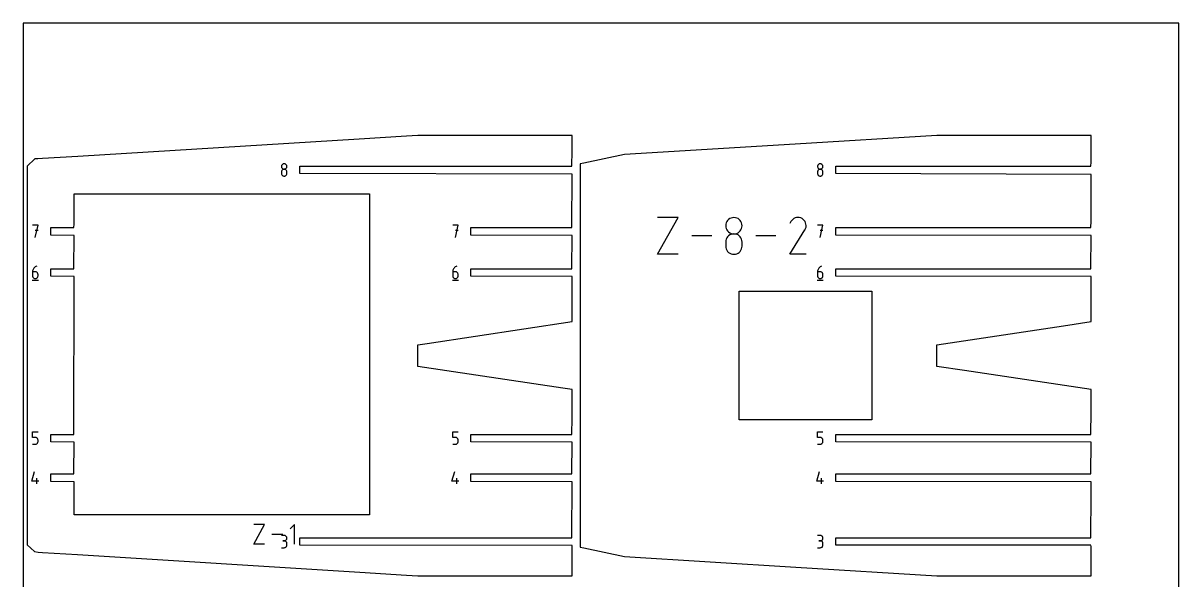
# Model space of a CAD drawing. Extents: x 0 to 450, y 0 to 500.
# Drawn here: x 0 to 450, y 283.2 to 500 of the extents above; entities that cross this region are included whole.
import ezdxf

# ---------------------------------------------------------------- set-up
doc = ezdxf.new("R2010")
doc.units = 0

msp = doc.modelspace()

# ---------------------------------------------------------------- linework, layer by layer
at = {"layer": 'annotation', "color": 1}
for p, q in [((100.612576, 444.36609), (100.595376, 444.17523)), ((100.595376, 444.17523), (100.595376, 444.17523)), ((100.595376, 444.17523), (100.612585, 443.983475)), ((100.612576, 442.232393), (100.595376, 442.040726)), ((100.595376, 442.040726), (100.595376, 441.509734)), ((100.595376, 441.509734), (100.595376, 441.509734)), ((100.595376, 441.509734), (100.612585, 441.318082)), ((100.662153, 444.545918), (100.612576, 444.36609)), ((100.662153, 442.412848), (100.612576, 442.232393)), ((100.612585, 443.983475), (100.662188, 443.802949)), ((100.612585, 441.318082), (100.662188, 441.137833)), ((100.741079, 444.711663), (100.662153, 444.545918)), ((100.741079, 442.579066), (100.662153, 442.412848)), ((100.662188, 443.802949), (100.741146, 443.636679)), ((100.662188, 441.137833), (100.741146, 440.971964)), ((100.846324, 444.860277), (100.741079, 444.711663)), ((100.846324, 442.728017), (100.741079, 442.579066)), ((100.741146, 443.636679), (100.846423, 443.48769)), ((100.974857, 444.988708), (100.846324, 444.860277)), ((100.974857, 442.856676), (100.846324, 442.728017)), ((100.846423, 443.48769), (100.974981, 443.359007)), ((101.123648, 445.093909), (100.974857, 444.988708)), ((101.123648, 442.962014), (100.974857, 442.856676)), ((100.974981, 443.359007), (101.123782, 443.253653)), ((101.289668, 445.172828), (101.123648, 445.093909)), ((101.289668, 443.041003), (101.123648, 442.962014)), ((101.123782, 443.253653), (101.28979, 443.174656)), ((101.469887, 445.222416), (101.289668, 445.172828)), ((101.469887, 443.090617), (101.289668, 443.041003)), ((101.28979, 443.174656), (101.469966, 443.125039)), ((101.661274, 445.239623), (101.469887, 445.222416)), ((101.661274, 443.107828), (101.469887, 443.090617)), ((101.469966, 443.125039), (101.661274, 443.107828)), ((101.852661, 445.222416), (101.661274, 445.239623)), ((101.661274, 445.239623), (101.661274, 445.239623)), ((101.661274, 443.107828), (101.852582, 443.125039)), ((101.852661, 443.090627), (101.661274, 443.107828)), ((101.661274, 443.107828), (101.661274, 443.107828)), ((101.661274, 443.107828), (101.661274, 443.107828)), ((101.852582, 443.125039), (102.032758, 443.174656)), ((102.032879, 445.172828), (101.852661, 445.222416)), ((102.032879, 443.041038), (101.852661, 443.090627)), ((102.032758, 443.174656), (102.198766, 443.253653)), ((102.198899, 445.093909), (102.032879, 445.172828)), ((102.198899, 442.96208), (102.032879, 443.041038)), ((102.198766, 443.253653), (102.347567, 443.359007)), ((102.347691, 444.988708), (102.198899, 445.093909)), ((102.347691, 442.856775), (102.198899, 442.96208)), ((102.347567, 443.359007), (102.476125, 443.48769)), ((102.476224, 444.860277), (102.347691, 444.988708)), ((102.476224, 442.728141), (102.347691, 442.856775)), ((102.476125, 443.48769), (102.581401, 443.636679)), ((102.581468, 444.711663), (102.476224, 444.860277)), ((102.581468, 442.579199), (102.476224, 442.728141)), ((102.581401, 443.636679), (102.66036, 443.802949)), ((102.581401, 440.971964), (102.66036, 441.137833)), ((102.660394, 444.545918), (102.581468, 444.711663)), ((102.660394, 442.41297), (102.581468, 442.579199)), ((102.66036, 443.802949), (102.709962, 443.983475)), ((102.66036, 441.137833), (102.709962, 441.318082)), ((102.709972, 444.36609), (102.660394, 444.545918)), ((102.709972, 442.232472), (102.660394, 442.41297)), ((102.709962, 443.983475), (102.727171, 444.17523)), ((102.709962, 441.318082), (102.727171, 441.509734)), ((102.727171, 444.17523), (102.709972, 444.36609)), ((102.727171, 442.040726), (102.709972, 442.232472)), ((102.727171, 444.17523), (102.727171, 444.17523)), ((102.727171, 441.509734), (102.727171, 442.040726)), ((102.727171, 442.040726), (102.727171, 442.040726)), ((309.312699, 444.36609), (309.295499, 444.175231)), ((309.295499, 444.175231), (309.295499, 444.175231)), ((309.295499, 444.175231), (309.312708, 443.983475)), ((309.312699, 442.232393), (309.295499, 442.040727)), ((309.295499, 442.040727), (309.295499, 441.509735)), ((309.295499, 441.509735), (309.295499, 441.509735)), ((309.295499, 441.509735), (309.312708, 441.318082)), ((309.362276, 444.545918), (309.312699, 444.36609)), ((309.362276, 442.412848), (309.312699, 442.232393)), ((309.312708, 443.983475), (309.362311, 443.80295)), ((309.312708, 441.318082), (309.362311, 441.137833)), ((309.441202, 444.711663), (309.362276, 444.545918)), ((309.441202, 442.579066), (309.362276, 442.412848)), ((309.362311, 443.80295), (309.441269, 443.63668)), ((309.362311, 441.137833), (309.441269, 440.971964)), ((309.546447, 444.860277), (309.441202, 444.711663)), ((309.546447, 442.728018), (309.441202, 442.579066)), ((309.441269, 443.63668), (309.546546, 443.48769)), ((309.67498, 444.988709), (309.546447, 444.860277)), ((309.67498, 442.856676), (309.546447, 442.728018)), ((309.546546, 443.48769), (309.675104, 443.359007)), ((309.823771, 445.093909), (309.67498, 444.988709)), ((309.823771, 442.962014), (309.67498, 442.856676)), ((309.675104, 443.359007), (309.823905, 443.253654)), ((309.989791, 445.172828), (309.823771, 445.093909)), ((309.989791, 443.041003), (309.823771, 442.962014)), ((309.823905, 443.253654), (309.989913, 443.174656)), ((310.17001, 445.222416), (309.989791, 445.172828)), ((310.17001, 443.090617), (309.989791, 443.041003)), ((309.989913, 443.174656), (310.170089, 443.125039)), ((310.361397, 445.239623), (310.17001, 445.222416)), ((310.361397, 443.107828), (310.17001, 443.090617)), ((310.170089, 443.125039), (310.361397, 443.107828)), ((310.552784, 445.222416), (310.361397, 445.239623)), ((310.361397, 445.239623), (310.361397, 445.239623)), ((310.361397, 443.107828), (310.552705, 443.125039)), ((310.552784, 443.090627), (310.361397, 443.107828)), ((310.361397, 443.107828), (310.361397, 443.107828)), ((310.361397, 443.107828), (310.361397, 443.107828)), ((310.552705, 443.125039), (310.732881, 443.174656)), ((310.733002, 445.172828), (310.552784, 445.222416)), ((310.733002, 443.041038), (310.552784, 443.090627)), ((310.732881, 443.174656), (310.898889, 443.253654)), ((310.899022, 445.093909), (310.733002, 445.172828)), ((310.899022, 442.962081), (310.733002, 443.041038)), ((310.898889, 443.253654), (311.04769, 443.359007)), ((311.047814, 444.988709), (310.899022, 445.093909)), ((311.047814, 442.856775), (310.899022, 442.962081)), ((311.04769, 443.359007), (311.176248, 443.48769)), ((311.176347, 444.860277), (311.047814, 444.988709)), ((311.176347, 442.728141), (311.047814, 442.856775)), ((311.176248, 443.48769), (311.281524, 443.63668)), ((311.281591, 444.711663), (311.176347, 444.860277)), ((311.281591, 442.5792), (311.176347, 442.728141)), ((311.281524, 443.63668), (311.360483, 443.80295)), ((311.281524, 440.971964), (311.360483, 441.137833)), ((311.360517, 444.545918), (311.281591, 444.711663)), ((311.360517, 442.41297), (311.281591, 442.5792)), ((311.360483, 443.80295), (311.410085, 443.983475)), ((311.360483, 441.137833), (311.410085, 441.318082)), ((311.410095, 444.36609), (311.360517, 444.545918)), ((311.410095, 442.232472), (311.360517, 442.41297)), ((311.410085, 443.983475), (311.427294, 444.175231)), ((311.410085, 441.318082), (311.427294, 441.509735)), ((311.427294, 444.175231), (311.410095, 444.36609)), ((311.427294, 442.040727), (311.410095, 442.232472)), ((311.427294, 444.175231), (311.427294, 444.175231)), ((311.427294, 441.509735), (311.427294, 442.040727)), ((311.427294, 442.040727), (311.427294, 442.040727)), ((100.741146, 440.971964), (100.846423, 440.823449)), ((100.846423, 440.823449), (100.974981, 440.695265)), ((100.974981, 440.695265), (101.123782, 440.590387)), ((101.123782, 440.590387), (101.28979, 440.51179)), ((101.28979, 440.51179), (101.469966, 440.46245)), ((101.469966, 440.46245), (101.661274, 440.445342)), ((101.661274, 440.445342), (101.852582, 440.46245)), ((101.661274, 440.445342), (101.661274, 440.445342)), ((101.852582, 440.46245), (102.032758, 440.51179)), ((102.032758, 440.51179), (102.198766, 440.590387)), ((102.198766, 440.590387), (102.347567, 440.695265)), ((102.347567, 440.695265), (102.476125, 440.823449)), ((102.476125, 440.823449), (102.581401, 440.971964)), ((309.441269, 440.971964), (309.546546, 440.82345)), ((309.546546, 440.82345), (309.675104, 440.695266)), ((309.675104, 440.695266), (309.823905, 440.590387)), ((309.823905, 440.590387), (309.989913, 440.51179)), ((309.989913, 440.51179), (310.170089, 440.46245)), ((310.170089, 440.46245), (310.361397, 440.445342)), ((310.361397, 440.445342), (310.552705, 440.46245)), ((310.361397, 440.445342), (310.361397, 440.445342)), ((310.552705, 440.46245), (310.732881, 440.51179)), ((310.732881, 440.51179), (310.898889, 440.590387)), ((310.898889, 440.590387), (311.04769, 440.695266)), ((311.04769, 440.695266), (311.176248, 440.82345)), ((311.176248, 440.82345), (311.281524, 440.971964)), ((247.043124, 409.988459), (254.995588, 424.310798)), ((254.995588, 424.310798), (247.043124, 424.310798)), ((274.317335, 423.161383), (274.003304, 422.717947)), ((274.700854, 423.544601), (274.317335, 423.161383)), ((275.144822, 423.8585), (274.700854, 423.544601)), ((275.640195, 424.09398), (275.144822, 423.8585)), ((276.177935, 424.241941), (275.640195, 424.09398)), ((276.749, 424.293284), (276.177935, 424.241941)), ((277.320065, 424.241941), (276.749, 424.293284)), ((276.749, 424.293284), (276.749, 424.293284)), ((277.857804, 424.09398), (277.320065, 424.241941)), ((278.353178, 423.8585), (277.857804, 424.09398)), ((278.797145, 423.544601), (278.353178, 423.8585)), ((279.180665, 423.161383), (278.797145, 423.544601)), ((279.494696, 422.717947), (279.180665, 423.161383)), ((299.261568, 423.188202), (298.930127, 422.718213)), ((299.659223, 423.580533), (299.261568, 423.188202)), ((300.110998, 423.892065), (299.659223, 423.580533)), ((300.604798, 424.119656), (300.110998, 423.892065)), ((301.128531, 424.260165), (300.604798, 424.119656)), ((301.670101, 424.310449), (301.128531, 424.260165)), ((302.217415, 424.267367), (301.670101, 424.310449)), ((302.758379, 424.127778), (302.217415, 424.267367)), ((303.280899, 423.888539), (302.758379, 424.127778)), ((303.748237, 423.556684), (303.280899, 423.888539)), ((303.280899, 423.888539), (303.280899, 423.888539)), ((304.138983, 423.158459), (303.748237, 423.556684)), ((304.449661, 422.706071), (304.138983, 423.158459)), ((5.810487, 421.320934), (3.675983, 421.320934)), ((4.743386, 416.520934), (5.810487, 421.320934)), ((5.810487, 419.18342), (4.743386, 419.18342)), ((169.384854, 421.320934), (167.25035, 421.320934)), ((168.317753, 416.520934), (169.384854, 421.320934)), ((169.384854, 419.18342), (168.317753, 419.18342)), ((273.619873, 421.686819), (273.568553, 421.117328)), ((273.568553, 421.117328), (273.568553, 421.117328)), ((273.568553, 421.117328), (273.619902, 420.545163)), ((273.767803, 422.223392), (273.619873, 421.686819)), ((273.619902, 420.545163), (273.767907, 420.006508)), ((274.003304, 422.717947), (273.767803, 422.223392)), ((273.767907, 420.006508), (274.003504, 419.510389)), ((274.003504, 419.510389), (274.317631, 419.065831)), ((274.317631, 419.065831), (274.701224, 418.681862)), ((274.701224, 418.681862), (275.145221, 418.367508)), ((278.352779, 418.367508), (278.796776, 418.681862)), ((278.796776, 418.681862), (279.180369, 419.065831)), ((279.180369, 419.065831), (279.494496, 419.510389)), ((279.494496, 419.510389), (279.730093, 420.006508)), ((279.730197, 422.223392), (279.494696, 422.717947)), ((279.730093, 420.006508), (279.878098, 420.545163)), ((279.878127, 421.686819), (279.730197, 422.223392)), ((279.878098, 420.545163), (279.929447, 421.117328)), ((279.929447, 421.117328), (279.878127, 421.686819)), ((279.929447, 421.117328), (279.929447, 421.117328)), ((298.503493, 409.988342), (304.381167, 419.450643)), ((298.930127, 422.718213), (298.512475, 421.917039)), ((304.381167, 419.450643), (304.388193, 419.459338)), ((304.381167, 419.450643), (304.381167, 419.450643)), ((304.388193, 419.459338), (304.394932, 419.468107)), ((304.394932, 419.468107), (304.401426, 419.477023)), ((304.401426, 419.477023), (304.40772, 419.486161)), ((304.40772, 419.486161), (304.41386, 419.495595)), ((304.41386, 419.495595), (304.419888, 419.505399)), ((304.419888, 419.505399), (304.42585, 419.515646)), ((304.42585, 419.515646), (304.43179, 419.52641)), ((304.43179, 419.52641), (304.437752, 419.537766)), ((304.437752, 419.537766), (304.68044, 420.058838)), ((304.437752, 419.537766), (304.437752, 419.537766)), ((304.676798, 422.211724), (304.449661, 422.706071)), ((304.816918, 421.687622), (304.676798, 422.211724)), ((304.68044, 420.058838), (304.822214, 420.598974)), ((304.866549, 421.14597), (304.816918, 421.687622)), ((304.822214, 420.598974), (304.866549, 421.14597)), ((311.428498, 421.320934), (309.293994, 421.320934)), ((310.361396, 416.520934), (311.428498, 421.320934)), ((311.428498, 419.18342), (310.361396, 419.18342)), ((268.199023, 417.149629), (260.367813, 417.149629)), ((273.619873, 415.320249), (273.568553, 414.748351)), ((273.568553, 414.748351), (273.568553, 413.163966)), ((273.767803, 415.858696), (273.619873, 415.320249)), ((274.003304, 416.354658), (273.767803, 415.858696)), ((274.317335, 416.799103), (274.003304, 416.354658)), ((274.700854, 417.182997), (274.317335, 416.799103)), ((275.144822, 417.497307), (274.700854, 417.182997)), ((275.640195, 417.732997), (275.144822, 417.497307)), ((275.145221, 418.367508), (275.640558, 418.131793)), ((276.177935, 417.881037), (275.640195, 417.732997)), ((275.640558, 418.131793), (276.178172, 417.983745)), ((276.749, 417.93239), (276.177935, 417.881037)), ((276.178172, 417.983745), (276.749, 417.93239)), ((276.749, 417.93239), (277.319828, 417.983745)), ((277.320065, 417.881066), (276.749, 417.93239)), ((276.749, 417.93239), (276.749, 417.93239)), ((276.749, 417.93239), (276.749, 417.93239)), ((277.319828, 417.983745), (277.857442, 418.131793)), ((277.857804, 417.733101), (277.320065, 417.881066)), ((277.857442, 418.131793), (278.352779, 418.367508)), ((278.353178, 417.497506), (277.857804, 417.733101)), ((278.797145, 417.183293), (278.353178, 417.497506)), ((279.180665, 416.799473), (278.797145, 417.183293)), ((279.494696, 416.355058), (279.180665, 416.799473)), ((279.730197, 415.859058), (279.494696, 416.355058)), ((279.878127, 415.320485), (279.730197, 415.859058)), ((279.929447, 414.748351), (279.878127, 415.320485)), ((279.929447, 413.163966), (279.929447, 414.748351)), ((279.929447, 414.748351), (279.929447, 414.748351)), ((293.132882, 417.149629), (285.301671, 417.149629)), ((254.995588, 409.988459), (247.043124, 409.988459)), ((273.568553, 413.163966), (273.568553, 413.163966)), ((273.568553, 413.163966), (273.619902, 412.592109)), ((273.619902, 412.592109), (273.767907, 412.054279)), ((273.767907, 412.054279), (274.003504, 411.559355)), ((274.003504, 411.559355), (274.317631, 411.116214)), ((274.317631, 411.116214), (274.701224, 410.733736)), ((274.701224, 410.733736), (275.145221, 410.420798)), ((275.145221, 410.420798), (275.640558, 410.186279)), ((275.640558, 410.186279), (276.178172, 410.039057)), ((276.178172, 410.039057), (276.749, 409.98801)), ((276.749, 409.98801), (277.319828, 410.039057)), ((276.749, 409.98801), (276.749, 409.98801)), ((277.319828, 410.039057), (277.857442, 410.186279)), ((277.857442, 410.186279), (278.352779, 410.420798)), ((278.352779, 410.420798), (278.796776, 410.733736)), ((278.796776, 410.733736), (279.180369, 411.116214)), ((279.180369, 411.116214), (279.494496, 411.559355)), ((279.494496, 411.559355), (279.730093, 412.054279)), ((279.730093, 412.054279), (279.878098, 412.592109)), ((279.878098, 412.592109), (279.929447, 413.163966)), ((304.864386, 409.988342), (298.503493, 409.988342)), ((4.693038, 405.03562), (4.440865, 404.845454)), ((4.973239, 405.18988), (4.693038, 405.03562)), ((5.278592, 405.304369), (4.973239, 405.18988)), ((5.278592, 405.304369), (5.278592, 405.304369)), ((168.267405, 405.03562), (168.015232, 404.845454)), ((168.547606, 405.18988), (168.267405, 405.03562)), ((168.852959, 405.304369), (168.547606, 405.18988)), ((168.852959, 405.304369), (168.852959, 405.304369)), ((310.311049, 405.03562), (310.058875, 404.845454)), ((310.59125, 405.189881), (310.311049, 405.03562)), ((310.896603, 405.304369), (310.59125, 405.189881)), ((310.896603, 405.304369), (310.896603, 405.304369)), ((3.70109, 403.491297), (3.677488, 403.166855)), ((3.677488, 403.166855), (3.677488, 401.571471)), ((4.743386, 403.166855), (3.677488, 403.166855)), ((3.677488, 401.571471), (3.677488, 401.571471)), ((3.677488, 401.571471), (3.694697, 401.379725)), ((3.694697, 401.379725), (3.7443, 401.199228)), ((3.769978, 403.803022), (3.70109, 403.491297)), ((3.7443, 401.199228), (3.823258, 401.032998)), ((3.881276, 404.098165), (3.769978, 403.803022)), ((3.823258, 401.032998), (3.928535, 400.884056)), ((4.032107, 404.372861), (3.881276, 404.098165)), ((3.928535, 400.884056), (4.057092, 400.755422)), ((4.219596, 404.623246), (4.032107, 404.372861)), ((4.057092, 400.755422), (4.205894, 400.650117)), ((4.205894, 400.650117), (4.371901, 400.571159)), ((4.440865, 404.845454), (4.219596, 404.623246)), ((4.371901, 400.571159), (4.552078, 400.52157)), ((4.552078, 400.52157), (4.743386, 400.504369)), ((4.93509, 403.149747), (4.743386, 403.166855)), ((4.743386, 400.504369), (4.93509, 400.52157)), ((4.743386, 400.504369), (4.743386, 400.504369)), ((5.115477, 403.100407), (4.93509, 403.149747)), ((4.93509, 400.52157), (5.115477, 400.571159)), ((5.281546, 403.02181), (5.115477, 403.100407)), ((5.115477, 400.571159), (5.281546, 400.650117)), ((5.430298, 402.916932), (5.281546, 403.02181)), ((5.281546, 400.650117), (5.430298, 400.755422)), ((5.558732, 402.788748), (5.430298, 402.916932)), ((5.430298, 400.755422), (5.558732, 400.884056)), ((5.663848, 402.640233), (5.558732, 402.788748)), ((5.558732, 400.884056), (5.663848, 401.032998)), ((5.742645, 402.474364), (5.663848, 402.640233)), ((5.663848, 401.032998), (5.742645, 401.199228)), ((5.792123, 402.294115), (5.742645, 402.474364)), ((5.742645, 401.199228), (5.792123, 401.379725)), ((5.809283, 402.102463), (5.792123, 402.294115)), ((5.792123, 401.379725), (5.809283, 401.571471)), ((5.809283, 401.571471), (5.809283, 402.102463)), ((5.809283, 402.102463), (5.809283, 402.102463)), ((167.275457, 403.491297), (167.251855, 403.166855)), ((167.251855, 403.166855), (167.251855, 401.571471)), ((168.317753, 403.166855), (167.251855, 403.166855)), ((167.251855, 401.571471), (167.251855, 401.571471)), ((167.251855, 401.571471), (167.269064, 401.379725)), ((167.269064, 401.379725), (167.318667, 401.199228)), ((167.344345, 403.803022), (167.275457, 403.491297)), ((167.318667, 401.199228), (167.397625, 401.032998)), ((167.455643, 404.098165), (167.344345, 403.803022)), ((167.397625, 401.032998), (167.502902, 400.884056)), ((167.606474, 404.372861), (167.455643, 404.098165)), ((167.502902, 400.884056), (167.63146, 400.755422)), ((167.793963, 404.623246), (167.606474, 404.372861)), ((167.63146, 400.755422), (167.780261, 400.650117)), ((167.780261, 400.650117), (167.946269, 400.571159)), ((168.015232, 404.845454), (167.793963, 404.623246)), ((167.946269, 400.571159), (168.126445, 400.52157)), ((168.126445, 400.52157), (168.317753, 400.504369)), ((168.509457, 403.149747), (168.317753, 403.166855)), ((168.317753, 400.504369), (168.509457, 400.52157)), ((168.317753, 400.504369), (168.317753, 400.504369)), ((168.689844, 403.100407), (168.509457, 403.149747)), ((168.509457, 400.52157), (168.689844, 400.571159)), ((168.855913, 403.02181), (168.689844, 403.100407)), ((168.689844, 400.571159), (168.855913, 400.650117)), ((169.004665, 402.916932), (168.855913, 403.02181)), ((168.855913, 400.650117), (169.004665, 400.755422)), ((169.133099, 402.788748), (169.004665, 402.916932)), ((169.004665, 400.755422), (169.133099, 400.884056)), ((169.238215, 402.640233), (169.133099, 402.788748)), ((169.133099, 400.884056), (169.238215, 401.032998)), ((169.317012, 402.474364), (169.238215, 402.640233)), ((169.238215, 401.032998), (169.317012, 401.199228)), ((169.366491, 402.294115), (169.317012, 402.474364)), ((169.317012, 401.199228), (169.366491, 401.379725)), ((169.38365, 402.102463), (169.366491, 402.294115)), ((169.366491, 401.379725), (169.38365, 401.571471)), ((169.38365, 401.571471), (169.38365, 402.102463)), ((169.38365, 402.102463), (169.38365, 402.102463)), ((309.319101, 403.491297), (309.295499, 403.166855)), ((309.295499, 403.166855), (309.295499, 401.571471)), ((310.361396, 403.166855), (309.295499, 403.166855)), ((309.295499, 401.571471), (309.295499, 401.571471)), ((309.295499, 401.571471), (309.312708, 401.379725)), ((309.312708, 401.379725), (309.362311, 401.199228)), ((309.387989, 403.803022), (309.319101, 403.491297)), ((309.362311, 401.199228), (309.441269, 401.032998)), ((309.499287, 404.098165), (309.387989, 403.803022)), ((309.441269, 401.032998), (309.546545, 400.884056)), ((309.650118, 404.372861), (309.499287, 404.098165)), ((309.546545, 400.884056), (309.675103, 400.755423)), ((309.837606, 404.623246), (309.650118, 404.372861)), ((309.675103, 400.755423), (309.823905, 400.650117)), ((309.823905, 400.650117), (309.989912, 400.571159)), ((310.058875, 404.845454), (309.837606, 404.623246)), ((309.989912, 400.571159), (310.170089, 400.52157)), ((310.170089, 400.52157), (310.361396, 400.504369)), ((310.553101, 403.149747), (310.361396, 403.166855)), ((310.361396, 400.504369), (310.553101, 400.52157)), ((310.361396, 400.504369), (310.361396, 400.504369)), ((310.733488, 403.100407), (310.553101, 403.149747)), ((310.553101, 400.52157), (310.733488, 400.571159)), ((310.899557, 403.02181), (310.733488, 403.100407)), ((310.733488, 400.571159), (310.899557, 400.650117)), ((311.048309, 402.916932), (310.899557, 403.02181)), ((310.899557, 400.650117), (311.048309, 400.755423)), ((311.176743, 402.788748), (311.048309, 402.916932)), ((311.048309, 400.755423), (311.176743, 400.884056)), ((311.281859, 402.640234), (311.176743, 402.788748)), ((311.176743, 400.884056), (311.281859, 401.032998)), ((311.360656, 402.474364), (311.281859, 402.640234)), ((311.281859, 401.032998), (311.360656, 401.199228)), ((311.410134, 402.294116), (311.360656, 402.474364)), ((311.360656, 401.199228), (311.410134, 401.379725)), ((311.427294, 402.102463), (311.410134, 402.294116)), ((311.410134, 401.379725), (311.427294, 401.571471)), ((311.427294, 401.571471), (311.427294, 402.102463)), ((311.427294, 402.102463), (311.427294, 402.102463)), ((3.543988, 399.904369), (5.943988, 399.904369)), ((167.118355, 399.904369), (169.518355, 399.904369)), ((309.161998, 399.904369), (311.561998, 399.904369)), ((3.677488, 338.673812), (3.677488, 340.811326)), ((3.677488, 340.811326), (5.809283, 340.811326)), ((4.743386, 338.673812), (3.677488, 338.673812)), ((4.934773, 338.656704), (4.743386, 338.673812)), ((5.114991, 338.607364), (4.934773, 338.656704)), ((5.281011, 338.528767), (5.114991, 338.607364)), ((5.429803, 338.423889), (5.281011, 338.528767)), ((5.558336, 338.295705), (5.429803, 338.423889)), ((5.66358, 338.14719), (5.558336, 338.295705)), ((5.742506, 337.981321), (5.66358, 338.14719)), ((5.792084, 337.801072), (5.742506, 337.981321)), ((5.809283, 337.60942), (5.792084, 337.801072)), ((5.809283, 337.078428), (5.809283, 337.60942)), ((5.809283, 337.60942), (5.809283, 337.60942)), ((167.251855, 338.673812), (167.251855, 340.811326)), ((167.251855, 340.811326), (169.38365, 340.811326)), ((168.317753, 338.673812), (167.251855, 338.673812)), ((168.50914, 338.656704), (168.317753, 338.673812)), ((168.689358, 338.607364), (168.50914, 338.656704)), ((168.855378, 338.528767), (168.689358, 338.607364)), ((169.00417, 338.423889), (168.855378, 338.528767)), ((169.132703, 338.295705), (169.00417, 338.423889)), ((169.237947, 338.14719), (169.132703, 338.295705)), ((169.316873, 337.981321), (169.237947, 338.14719)), ((169.366451, 337.801072), (169.316873, 337.981321)), ((169.38365, 337.60942), (169.366451, 337.801072)), ((169.38365, 337.078428), (169.38365, 337.60942)), ((169.38365, 337.60942), (169.38365, 337.60942)), ((309.295499, 338.673812), (309.295499, 340.811327)), ((309.295499, 340.811327), (311.427294, 340.811327)), ((310.361396, 338.673812), (309.295499, 338.673812)), ((310.552783, 338.656704), (310.361396, 338.673812)), ((310.733002, 338.607364), (310.552783, 338.656704)), ((310.899022, 338.528767), (310.733002, 338.607364)), ((311.047813, 338.423889), (310.899022, 338.528767)), ((311.176346, 338.295705), (311.047813, 338.423889)), ((311.281591, 338.147191), (311.176346, 338.295705)), ((311.360517, 337.981321), (311.281591, 338.147191)), ((311.410095, 337.801073), (311.360517, 337.981321)), ((311.427294, 337.60942), (311.410095, 337.801073)), ((311.427294, 337.078428), (311.427294, 337.60942)), ((311.427294, 337.60942), (311.427294, 337.60942)), ((3.677488, 336.011326), (4.743386, 336.011326)), ((4.743386, 336.011326), (4.934694, 336.028527)), ((4.743386, 336.011326), (4.743386, 336.011326)), ((4.934694, 336.028527), (5.11487, 336.078116)), ((5.11487, 336.078116), (5.280878, 336.157074)), ((5.280878, 336.157074), (5.429679, 336.262379)), ((5.429679, 336.262379), (5.558237, 336.391013)), ((5.558237, 336.391013), (5.663513, 336.539955)), ((5.663513, 336.539955), (5.742472, 336.706185)), ((5.742472, 336.706185), (5.792074, 336.886682)), ((5.792074, 336.886682), (5.809283, 337.078428)), ((167.251855, 336.011326), (168.317753, 336.011326)), ((168.317753, 336.011326), (168.509061, 336.028527)), ((168.317753, 336.011326), (168.317753, 336.011326)), ((168.509061, 336.028527), (168.689237, 336.078116)), ((168.689237, 336.078116), (168.855245, 336.157074)), ((168.855245, 336.157074), (169.004046, 336.262379)), ((169.004046, 336.262379), (169.132604, 336.391013)), ((169.132604, 336.391013), (169.23788, 336.539955)), ((169.23788, 336.539955), (169.316839, 336.706185)), ((169.316839, 336.706185), (169.366441, 336.886682)), ((169.366441, 336.886682), (169.38365, 337.078428)), ((309.295499, 336.011327), (310.361396, 336.011327)), ((310.361396, 336.011327), (310.552704, 336.028527)), ((310.361396, 336.011327), (310.361396, 336.011327)), ((310.552704, 336.028527), (310.732881, 336.078117)), ((310.732881, 336.078117), (310.898888, 336.157074)), ((310.898888, 336.157074), (311.04769, 336.26238)), ((311.04769, 336.26238), (311.176247, 336.391013)), ((311.176247, 336.391013), (311.281524, 336.539955)), ((311.281524, 336.539955), (311.360482, 336.706185)), ((311.360482, 336.706185), (311.410085, 336.886683)), ((311.410085, 336.886683), (311.427294, 337.078428)), ((3.410788, 321.682218), (4.475181, 325.415117)), ((166.985155, 321.682218), (168.049548, 325.415117)), ((309.028799, 321.682219), (310.093191, 325.415117)), ((6.075983, 321.682218), (3.410788, 321.682218)), ((5.277087, 320.615117), (5.277087, 322.746912)), ((169.65035, 321.682218), (166.985155, 321.682218)), ((168.851454, 320.615117), (168.851454, 322.746912)), ((311.693994, 321.682219), (309.028799, 321.682219)), ((310.895098, 320.615117), (310.895098, 322.746912)), ((89.793405, 297.0901), (94.034463, 304.728218)), ((94.034463, 304.728218), (89.793405, 304.728218)), ((105.637736, 304.728218), (103.939684, 303.029688)), ((105.637736, 297.0901), (105.637736, 304.728218)), ((94.034463, 297.0901), (89.793405, 297.0901)), ((101.075868, 300.909159), (96.899476, 300.909159)), ((101.661274, 300.526319), (100.595376, 300.526319)), ((101.661274, 298.394524), (101.127573, 298.394524)), ((101.127573, 298.394524), (101.661274, 298.394524)), ((101.852978, 300.509112), (101.661274, 300.526319)), ((101.661274, 298.394524), (101.852978, 298.411735)), ((101.852978, 298.377317), (101.661274, 298.394524)), ((101.661274, 298.394524), (101.661274, 298.394524)), ((102.033365, 300.459524), (101.852978, 300.509112)), ((101.852978, 298.411735), (102.033365, 298.461352)), ((102.033365, 298.327729), (101.852978, 298.377317)), ((102.199435, 300.380605), (102.033365, 300.459524)), ((102.033365, 298.461352), (102.199435, 298.540349)), ((102.199435, 298.24881), (102.033365, 298.327729)), ((102.348186, 300.275404), (102.199435, 300.380605)), ((102.199435, 298.540349), (102.348186, 298.645702)), ((102.348186, 298.14361), (102.199435, 298.24881)), ((102.47662, 300.146973), (102.348186, 300.275404)), ((102.348186, 298.645702), (102.47662, 298.774386)), ((102.47662, 298.015178), (102.348186, 298.14361)), ((102.581736, 299.998359), (102.47662, 300.146973)), ((102.47662, 298.774386), (102.581736, 298.923375)), ((102.581736, 297.866564), (102.47662, 298.015178)), ((102.660533, 299.832614), (102.581736, 299.998359)), ((102.581736, 298.923375), (102.660533, 299.089645)), ((102.660533, 297.700819), (102.581736, 297.866564)), ((102.710012, 299.652786), (102.660533, 299.832614)), ((102.660533, 299.089645), (102.710012, 299.270171)), ((102.710012, 297.520991), (102.660533, 297.700819)), ((102.727171, 299.461926), (102.710012, 299.652786)), ((102.710012, 299.270171), (102.727171, 299.461926)), ((102.727171, 297.330132), (102.710012, 297.520991)), ((102.727171, 299.461926), (102.727171, 299.461926)), ((102.727171, 296.79643), (102.727171, 297.330132)), ((102.727171, 297.330132), (102.727171, 297.330132)), ((310.361397, 300.526319), (309.295499, 300.526319)), ((310.361397, 298.394524), (309.827695, 298.394524)), ((309.827695, 298.394524), (310.361397, 298.394524)), ((310.553101, 300.509112), (310.361397, 300.526319)), ((310.361397, 298.394524), (310.553101, 298.411735)), ((310.553101, 298.377317), (310.361397, 298.394524)), ((310.361397, 298.394524), (310.361397, 298.394524)), ((310.733488, 300.459524), (310.553101, 300.509112)), ((310.553101, 298.411735), (310.733488, 298.461352)), ((310.733488, 298.327729), (310.553101, 298.377317)), ((310.899557, 300.380605), (310.733488, 300.459524)), ((310.733488, 298.461352), (310.899557, 298.54035)), ((310.899557, 298.24881), (310.733488, 298.327729)), ((311.048309, 300.275405), (310.899557, 300.380605)), ((310.899557, 298.54035), (311.048309, 298.645703)), ((311.048309, 298.14361), (310.899557, 298.24881)), ((311.176743, 300.146973), (311.048309, 300.275405)), ((311.048309, 298.645703), (311.176743, 298.774386)), ((311.176743, 298.015178), (311.048309, 298.14361)), ((311.281859, 299.998359), (311.176743, 300.146973)), ((311.176743, 298.774386), (311.281859, 298.923376)), ((311.281859, 297.866564), (311.176743, 298.015178)), ((311.360656, 299.832614), (311.281859, 299.998359)), ((311.281859, 298.923376), (311.360656, 299.089645)), ((311.360656, 297.700819), (311.281859, 297.866564)), ((311.410135, 299.652786), (311.360656, 299.832614)), ((311.360656, 299.089645), (311.410135, 299.270171)), ((311.410135, 297.520992), (311.360656, 297.700819)), ((311.427294, 299.461927), (311.410135, 299.652786)), ((311.410135, 299.270171), (311.427294, 299.461927)), ((311.427294, 297.330132), (311.410135, 297.520992)), ((311.427294, 299.461927), (311.427294, 299.461927)), ((311.427294, 296.796431), (311.427294, 297.330132)), ((311.427294, 297.330132), (311.427294, 297.330132)), ((100.595376, 295.732038), (101.661274, 295.732038)), ((101.661274, 295.732038), (101.852978, 295.749235)), ((101.661274, 295.732038), (101.661274, 295.732038)), ((101.852978, 295.749235), (102.033365, 295.798798)), ((102.033365, 295.798798), (102.199435, 295.877685)), ((102.199435, 295.877685), (102.348186, 295.982853)), ((102.348186, 295.982853), (102.47662, 296.11126)), ((102.47662, 296.11126), (102.581736, 296.259864)), ((102.581736, 296.259864), (102.660533, 296.425622)), ((102.660533, 296.425622), (102.710012, 296.605491)), ((102.710012, 296.605491), (102.727171, 296.79643)), ((309.295499, 295.732038), (310.361397, 295.732038)), ((310.361397, 295.732038), (310.553101, 295.749235)), ((310.361397, 295.732038), (310.361397, 295.732038)), ((310.553101, 295.749235), (310.733488, 295.798799)), ((310.733488, 295.798799), (310.899557, 295.877685)), ((310.899557, 295.877685), (311.048309, 295.982853)), ((311.048309, 295.982853), (311.176743, 296.111261)), ((311.176743, 296.111261), (311.281859, 296.259864)), ((311.281859, 296.259864), (311.360656, 296.425622)), ((311.360656, 296.425622), (311.410135, 296.605492)), ((311.410135, 296.605492), (311.427294, 296.796431))]:
    msp.add_line(p, q, dxfattribs=at)
at = {"layer": 'boundary', "color": 5}
for p, q in [((130.839997, 454.857272), (21.355786, 448.120333)), ((149.265828, 455.991077), (130.839997, 454.857272)), ((153.736259, 456.266157), (149.265828, 455.991077)), ((211.417674, 456.266158), (153.736259, 456.266157)), ((213.736251, 456.266158), (211.417674, 456.266158)), ((213.736252, 454.147758), (213.736251, 456.266158)), ((355.812752, 456.266158), (300.566461, 452.866664)), ((365.666041, 456.266158), (355.812752, 456.266158)), ((415.812744, 456.266158), (365.666041, 456.266158)), ((415.812744, 452.511815), (415.812744, 456.266158)), ((213.641251, 444.295492), (213.736251, 450.296645)), ((213.736251, 450.296645), (213.736252, 450.873286)), ((213.736252, 450.873286), (213.736252, 454.147758)), ((300.566461, 452.866664), (234.186218, 448.78206)), ((415.812744, 447.389667), (415.812744, 452.511815)), ((4.579675, 447.088042), (1.5875, 444.353924)), ((5.783256, 447.162103), (4.579675, 447.088042)), ((7.589368, 447.273239), (5.783256, 447.162103)), ((21.355786, 448.120333), (7.589368, 447.273239)), ((234.186218, 448.78206), (218.259111, 445.445004)), ((415.717744, 444.295493), (415.812744, 445.908072)), ((415.812744, 446.516261), (415.812744, 447.389667)), ((415.812744, 445.908072), (415.812744, 446.516261)), ((1.5875, 444.353924), (1.5875, 440.470766)), ((107.711876, 441.395493), (107.711876, 444.295493)), ((107.711876, 444.295493), (213.641251, 444.295492)), ((213.736251, 441.245493), (107.711876, 441.395493)), ((213.641251, 420.370934), (213.736251, 441.245493)), ((216.911255, 445.162601), (216.911252, 437.368428)), ((218.259111, 445.445004), (216.911255, 445.162601)), ((316.411999, 441.395493), (316.411999, 444.295493)), ((316.411999, 444.295493), (415.717744, 444.295493)), ((415.812744, 441.044031), (316.411999, 441.395493)), ((415.812744, 422.87933), (415.812744, 441.044031)), ((1.5875, 440.470766), (1.5875, 429.070378)), ((216.911252, 437.368428), (216.911253, 436.819032)), ((216.911253, 436.819032), (216.911253, 310.565086)), ((1.5875, 429.070378), (1.5875, 381.201537)), ((174.368355, 417.470934), (174.368355, 420.370934)), ((174.368355, 420.370934), (213.641251, 420.370934)), ((316.411998, 417.470934), (316.411998, 420.370934)), ((316.411998, 420.370934), (415.717744, 420.370934)), ((415.717744, 420.370934), (415.812744, 422.87933)), ((213.736251, 417.320934), (174.368355, 417.470934)), ((213.641251, 404.354369), (213.736251, 417.320934)), ((415.812744, 417.320934), (316.411998, 417.470934)), ((415.717744, 404.354369), (415.812744, 417.320934)), ((174.368355, 401.454369), (174.368355, 404.354369)), ((174.368355, 404.354369), (213.641251, 404.354369)), ((213.736251, 401.304369), (174.368355, 401.454369)), ((213.736252, 394.294785), (213.736251, 401.304369)), ((316.411998, 401.45437), (316.411998, 404.35437)), ((316.411998, 404.35437), (415.717744, 404.354369)), ((415.812744, 401.304369), (316.411998, 401.45437)), ((415.812744, 390.533992), (415.812744, 401.304369)), ((213.736251, 385.217511), (213.736252, 394.294785)), ((415.812744, 389.861168), (415.812744, 390.533992)), ((415.812744, 389.177673), (415.812744, 389.861168)), ((415.812744, 388.524017), (415.812744, 389.177673)), ((415.812744, 387.438902), (415.812744, 388.524017)), ((415.812744, 386.630145), (415.812744, 387.438902)), ((157.269592, 375.30597), (213.736252, 383.751401)), ((213.736251, 384.551056), (213.736251, 385.217511)), ((213.736252, 383.751401), (213.736251, 384.551056)), ((405.057883, 382.142851), (415.812744, 383.751402)), ((415.812744, 385.025391), (415.812744, 386.630145)), ((415.812744, 383.751402), (415.812744, 385.025391)), ((1.5875, 381.201537), (1.5875, 312.208506)), ((355.812752, 374.777508), (405.057883, 382.142851)), ((153.736259, 374.777507), (157.269592, 375.30597)), ((153.736259, 366.277508), (153.736259, 374.777507)), ((355.812751, 373.253902), (355.812752, 374.777508)), ((355.812752, 366.277508), (355.812751, 373.253902)), ((210.202919, 357.832077), (153.736259, 366.277508)), ((366.567611, 364.668958), (355.812752, 366.277508)), ((415.812744, 357.303615), (366.567611, 364.668958)), ((213.736252, 357.303615), (210.202919, 357.832077)), ((213.736251, 355.020279), (213.736252, 355.566556)), ((213.736252, 356.112435), (213.736252, 357.303615)), ((213.736252, 355.566556), (213.736252, 356.112435)), ((415.812744, 355.405856), (415.812744, 357.303615)), ((213.736251, 346.304527), (213.736251, 355.020279)), ((415.812744, 352.816263), (415.812744, 355.405856)), ((415.812744, 352.062893), (415.812744, 352.816263)), ((415.812744, 351.521899), (415.812744, 352.062893)), ((415.812744, 350.894922), (415.812744, 351.521899)), ((415.717744, 339.861326), (415.812744, 348.829842)), ((415.812744, 350.211504), (415.812744, 350.894922)), ((415.812744, 349.509138), (415.812744, 350.211504)), ((415.812744, 348.829842), (415.812744, 349.509138)), ((213.641251, 339.861326), (213.736251, 346.304527)), ((174.368355, 336.961326), (174.368355, 339.861326)), ((174.368355, 339.861326), (213.641251, 339.861326)), ((316.411998, 336.961327), (316.411998, 339.861327)), ((316.411998, 339.861327), (415.717744, 339.861326)), ((213.736251, 336.811326), (174.368355, 336.961326)), ((213.641251, 324.465117), (213.736251, 336.811326)), ((415.812744, 336.811327), (316.411998, 336.961327)), ((415.717744, 324.465117), (415.812744, 336.811327)), ((174.368355, 321.565117), (174.368355, 324.465117)), ((174.368355, 324.465117), (213.641251, 324.465117)), ((316.411998, 321.565117), (316.411998, 324.465117)), ((316.411998, 324.465117), (415.717744, 324.465117)), ((213.736251, 321.415117), (174.368355, 321.565117)), ((213.641251, 299.581887), (213.736251, 321.415117)), ((415.812744, 321.415117), (316.411998, 321.565117)), ((415.812744, 316.484501), (415.812744, 321.415117)), ((415.717744, 299.581888), (415.812744, 316.484501)), ((1.5875, 312.208506), (1.5875, 300.745758)), ((216.911253, 310.565086), (216.911253, 304.347708)), ((216.911253, 304.347708), (216.911252, 303.798311)), ((216.911252, 303.798311), (216.911255, 295.9992)), ((1.5875, 300.745758), (1.587501, 296.817896)), ((107.711876, 296.681887), (107.711876, 299.581887)), ((107.711876, 299.581887), (213.641251, 299.581887)), ((316.411999, 296.681888), (316.411999, 299.581888)), ((316.411999, 299.581888), (415.717744, 299.581888)), ((1.587501, 296.817896), (4.434045, 294.214518)), ((4.434045, 294.214518), (5.839841, 294.002974)), ((5.839841, 294.002974), (7.498788, 293.899616)), ((7.498788, 293.899616), (21.207906, 293.045508)), ((21.207906, 293.045508), (131.041559, 286.20263)), ((213.736251, 296.531888), (107.711876, 296.681887)), ((213.736251, 290.302672), (213.736251, 296.531888)), ((216.911255, 295.9992), (218.259111, 295.715748)), ((218.259111, 295.715748), (234.186195, 292.366303)), ((415.717744, 296.681888), (316.411999, 296.681888)), ((415.812744, 296.173247), (415.717744, 296.681888)), ((415.812744, 295.489464), (415.812744, 296.173247)), ((415.812744, 294.31428), (415.812744, 295.489464)), ((415.812744, 293.661203), (415.812744, 294.31428)), ((415.812744, 293.102787), (415.812744, 293.661203)), ((415.812744, 292.328505), (415.812744, 293.102787)), ((213.736252, 289.738281), (213.736251, 290.302672)), ((213.736252, 286.742026), (213.736252, 289.738281)), ((234.186195, 292.366303), (300.843625, 288.213397)), ((300.843625, 288.213397), (355.812752, 284.788701)), ((415.812744, 287.977687), (415.812744, 292.328505)), ((131.041559, 286.20263), (149.258053, 285.067703)), ((149.258053, 285.067703), (153.736259, 284.788701)), ((153.736259, 284.788701), (156.054836, 284.788701)), ((156.054836, 284.788701), (213.736251, 284.788701)), ((213.736251, 286.26823), (213.736252, 286.742026)), ((213.736251, 284.788701), (213.736251, 286.26823)), ((355.812752, 284.788701), (405.959455, 284.788701)), ((405.959455, 284.788701), (415.812744, 284.788701)), ((415.812744, 284.788701), (415.812744, 287.977687))]:
    msp.add_line(p, q, dxfattribs=at)
at = {"layer": 'frame', "color": 5}
for p, q in [((450, 500), (0, 500)), ((0, 500), (0, 0)), ((450, 0), (450, 500))]:
    msp.add_line(p, q, dxfattribs=at)
at = {"layer": 'hole', "color": 5}
for p, q in [((19.900475, 421.664552), (19.900475, 433.478395)), ((19.900475, 433.478395), (124.031724, 433.478395)), ((124.031724, 433.478395), (134.900458, 433.478395)), ((134.900458, 433.478395), (134.900458, 318.019747)), ((10.793988, 417.470934), (10.793988, 420.370934)), ((10.793988, 420.370934), (19.805475, 420.370934)), ((19.805475, 420.370934), (19.900475, 421.664552)), ((19.900475, 417.320934), (10.793988, 417.470934)), ((19.805475, 404.354369), (19.900475, 417.320934)), ((10.793988, 401.454369), (10.793988, 404.354369)), ((10.793988, 404.354369), (19.805475, 404.354369)), ((19.900475, 401.304369), (10.793988, 401.454369)), ((19.805475, 339.861326), (19.900475, 401.304369)), ((278.852606, 393.292631), (278.852606, 395.574691)), ((278.852606, 395.574691), (308.786364, 395.574691)), ((278.852606, 367.429285), (278.852606, 393.292631)), ((308.786364, 395.574691), (330.407163, 395.574691)), ((330.407163, 395.574691), (330.407163, 359.711697)), ((278.852606, 347.85675), (278.852606, 367.429285)), ((330.407163, 359.711697), (330.407163, 345.574689)), ((278.852606, 345.574689), (278.852606, 347.85675)), ((302.516269, 345.574689), (278.852606, 345.574689)), ((330.407163, 345.574689), (302.516269, 345.574689)), ((10.793988, 336.961326), (10.793988, 339.861326)), ((10.793988, 339.861326), (19.805475, 339.861326)), ((19.900475, 336.811326), (10.793988, 336.961326)), ((19.805475, 324.465117), (19.900475, 336.811326)), ((10.793988, 321.565117), (10.793988, 324.465117)), ((10.793988, 324.465117), (19.805475, 324.465117)), ((19.900475, 321.415117), (10.793988, 321.565117)), ((19.900475, 308.478394), (19.900475, 321.415117)), ((134.900458, 318.019747), (134.900458, 308.478395)), ((124.031724, 308.478395), (19.900475, 308.478394)), ((134.900458, 308.478395), (124.031724, 308.478395))]:
    msp.add_line(p, q, dxfattribs=at)

doc.saveas('drawing.dxf')
